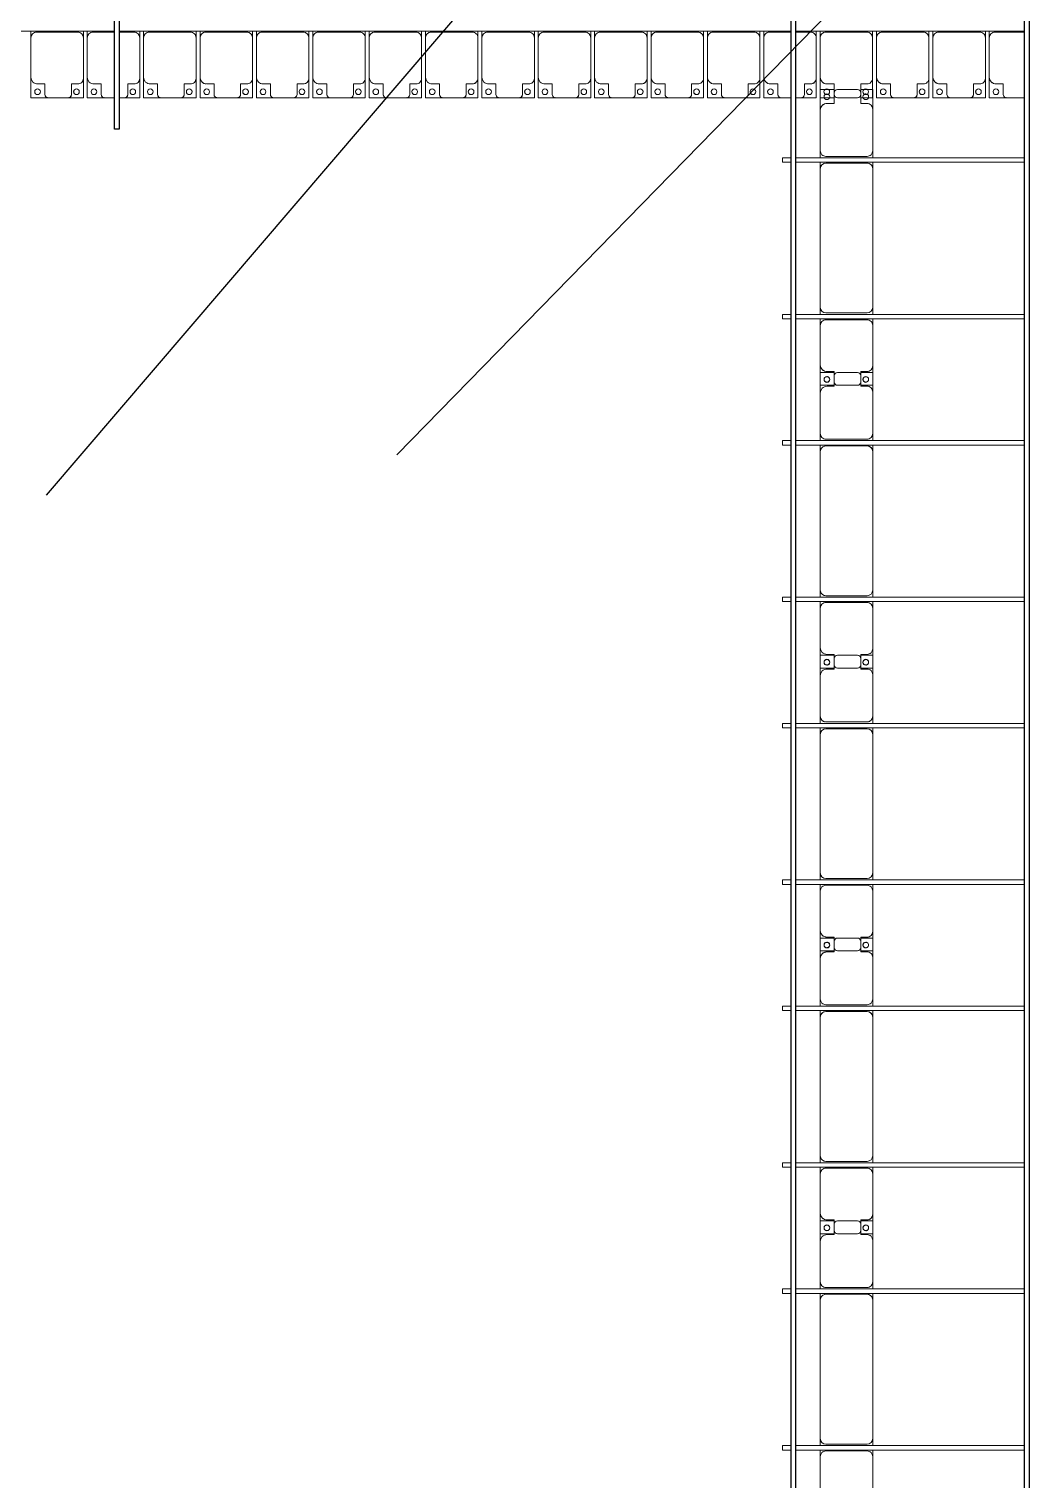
# Model space of a CAD drawing. Header units: millimetres. Extents: x -496478 to -186190, y -204059 to -87354.
# Drawn here: x -337991 to -329140, y -182977 to -170108 of the extents above; entities that cross this region are included whole.
import ezdxf

# ---------------------------------------------------------------- set-up
doc = ezdxf.new("R2010")
doc.units = ezdxf.units.MM
for name, color, linetype, lineweight in [('A-DETL-MBND', 5, 'Continuous', 9), ('A-GENM', 13, 'Continuous', 9), ('S-BEAM', 12, 'Continuous', 9)]:
    doc.layers.add(name, color=color, linetype=linetype, lineweight=lineweight)
doc.layers.add('GC-DAY NEO', color=5, linetype='Continuous')

# ---------------------------------------------------------------- blocks, each defined once
blk = doc.blocks.new('Dải phao đi lại kèm đỡ invester - DẢI PHAO ĐI LẠI-18893-BỐ TRÍ KHUNG KẾT CẤU BÈ PIN 01')
at = {"layer": 'A-DETL-MBND', "color": 8}
for p, q in [((100758, -780), (100758, -722)), ((101173, -730), (100808, -730)), ((101223, -722), (101223, -780)), ((101258, -780), (101258, -722)), ((101500, -730), (101308, -730)), ((101673, -730), (101540, -730)), ((101723, -722), (101723, -780)), ((101758, -780), (101758, -722)), ((102173, -730), (101808, -730)), ((102223, -722), (102223, -780)), ((102258, -780), (102258, -722)), ((102673, -730), (102308, -730)), ((102723, -722), (102723, -780)), ((102758, -780), (102758, -722)), ((103173, -730), (102808, -730)), ((103223, -722), (103223, -780)), ((103258, -780), (103258, -722)), ((103673, -730), (103308, -730)), ((103723, -722), (103723, -780)), ((103758, -780), (103758, -722)), ((104173, -730), (103808, -730)), ((104223, -722), (104223, -780)), ((104258, -780), (104258, -722)), ((104673, -730), (104308, -730)), ((104723, -722), (104723, -780)), ((104758, -780), (104758, -722)), ((105173, -730), (104808, -730)), ((105223, -722), (105223, -780)), ((105258, -780), (105258, -722)), ((105673, -730), (105308, -730)), ((105723, -722), (105723, -780)), ((105758, -780), (105758, -722)), ((106173, -730), (105808, -730)), ((106223, -722), (106223, -780)), ((106258, -780), (106258, -722)), ((106673, -730), (106308, -730)), ((106723, -722), (106723, -780)), ((106758, -780), (106758, -722)), ((107173, -730), (106808, -730)), ((107223, -722), (107223, -780)), ((107258, -780), (107258, -722)), ((107500, -730), (107308, -730)), ((107673, -730), (107540, -730)), ((107723, -722), (107723, -780)), ((107758, -780), (107758, -722)), ((108173, -730), (107808, -730)), ((108223, -722), (108223, -780)), ((108258, -780), (108258, -722)), ((108673, -730), (108308, -730)), ((108723, -722), (108723, -780)), ((108758, -780), (108758, -722)), ((109173, -730), (108808, -730)), ((109223, -722), (109223, -780)), ((109258, -780), (109258, -722)), ((109571, -730), (109308, -730)), ((100758, -780), (100758, -1130)), ((101223, -1140), (101223, -780)), ((101258, -780), (101258, -1130)), ((101723, -1140), (101723, -780)), ((101758, -780), (101758, -1130)), ((102223, -1140), (102223, -780)), ((102258, -780), (102258, -1130)), ((102723, -1140), (102723, -780)), ((102758, -780), (102758, -1130)), ((103223, -1140), (103223, -780)), ((103258, -780), (103258, -1130)), ((103723, -1140), (103723, -780)), ((103758, -780), (103758, -1130)), ((104223, -1140), (104223, -780)), ((104258, -780), (104258, -1130)), ((104723, -1140), (104723, -780)), ((104758, -780), (104758, -1130)), ((105223, -1140), (105223, -780)), ((105258, -780), (105258, -1130)), ((105723, -1140), (105723, -780)), ((105758, -780), (105758, -1130)), ((106223, -1140), (106223, -780)), ((106258, -780), (106258, -1130)), ((106723, -1140), (106723, -780)), ((106758, -780), (106758, -1130)), ((107223, -1140), (107223, -780)), ((107258, -780), (107258, -1130)), ((107723, -1140), (107723, -780)), ((107758, -780), (107758, -1130)), ((108223, -1140), (108223, -780)), ((108258, -780), (108258, -1130)), ((108723, -1140), (108723, -780)), ((108758, -780), (108758, -1130)), ((109223, -1140), (109223, -780)), ((109258, -780), (109258, -1130)), ((100758, -1312), (100758, -1130)), ((101223, -1140), (101223, -1312)), ((101258, -1312), (101258, -1130)), ((101723, -1140), (101723, -1312)), ((101758, -1312), (101758, -1130)), ((102223, -1140), (102223, -1312)), ((102258, -1312), (102258, -1130)), ((102723, -1140), (102723, -1312)), ((102758, -1312), (102758, -1130)), ((103223, -1140), (103223, -1312)), ((103258, -1312), (103258, -1130)), ((103723, -1140), (103723, -1312)), ((103758, -1312), (103758, -1130)), ((104223, -1140), (104223, -1312)), ((104258, -1312), (104258, -1130)), ((104723, -1140), (104723, -1312)), ((104758, -1312), (104758, -1130)), ((105223, -1140), (105223, -1312)), ((105258, -1312), (105258, -1130)), ((105723, -1140), (105723, -1312)), ((105758, -1312), (105758, -1130)), ((106223, -1140), (106223, -1312)), ((106258, -1312), (106258, -1130)), ((106723, -1140), (106723, -1312)), ((106758, -1312), (106758, -1130)), ((107223, -1140), (107223, -1312)), ((107258, -1312), (107258, -1130)), ((107723, -1140), (107723, -1312)), ((107758, -1312), (107758, -1130)), ((108223, -1140), (108223, -1312)), ((108258, -1312), (108258, -1130)), ((108723, -1140), (108723, -1312)), ((108758, -1312), (108758, -1130)), ((109223, -1140), (109223, -1312)), ((109258, -1312), (109258, -1130)), ((100818, -1190), (100882, -1190)), ((100882, -1190), (100882, -1282)), ((101118, -1282), (101118, -1190)), ((101118, -1190), (101173, -1190)), ((101318, -1190), (101382, -1190)), ((101382, -1190), (101382, -1282)), ((101618, -1282), (101618, -1190)), ((101618, -1190), (101673, -1190)), ((101818, -1190), (101882, -1190)), ((101882, -1190), (101882, -1282)), ((102118, -1282), (102118, -1190)), ((102118, -1190), (102173, -1190)), ((102318, -1190), (102382, -1190)), ((102382, -1190), (102382, -1282)), ((102618, -1282), (102618, -1190)), ((102618, -1190), (102673, -1190)), ((102818, -1190), (102882, -1190)), ((102882, -1190), (102882, -1282)), ((103118, -1282), (103118, -1190)), ((103118, -1190), (103173, -1190)), ((103318, -1190), (103382, -1190)), ((103382, -1190), (103382, -1282)), ((103618, -1282), (103618, -1190)), ((103618, -1190), (103673, -1190)), ((103818, -1190), (103882, -1190)), ((103882, -1190), (103882, -1282)), ((104118, -1282), (104118, -1190)), ((104118, -1190), (104173, -1190)), ((104318, -1190), (104382, -1190)), ((104382, -1190), (104382, -1282)), ((104618, -1282), (104618, -1190)), ((104618, -1190), (104673, -1190)), ((104818, -1190), (104882, -1190)), ((104882, -1190), (104882, -1282)), ((105118, -1282), (105118, -1190)), ((105118, -1190), (105173, -1190)), ((105318, -1190), (105382, -1190)), ((105382, -1190), (105382, -1282)), ((105618, -1282), (105618, -1190)), ((105618, -1190), (105673, -1190)), ((105818, -1190), (105882, -1190)), ((105882, -1190), (105882, -1282)), ((106118, -1282), (106118, -1190)), ((106118, -1190), (106173, -1190)), ((106318, -1190), (106382, -1190)), ((106382, -1190), (106382, -1282)), ((106618, -1282), (106618, -1190)), ((106618, -1190), (106673, -1190)), ((106818, -1190), (106882, -1190)), ((106882, -1190), (106882, -1282)), ((107118, -1282), (107118, -1190)), ((107118, -1190), (107173, -1190)), ((107318, -1190), (107382, -1190)), ((107382, -1190), (107382, -1282)), ((107618, -1282), (107618, -1190)), ((107618, -1190), (107673, -1190)), ((107818, -1190), (107882, -1190)), ((107882, -1190), (107882, -1282)), ((108118, -1282), (108118, -1190)), ((108118, -1190), (108173, -1190)), ((108318, -1190), (108382, -1190)), ((108382, -1190), (108382, -1282)), ((108618, -1282), (108618, -1190)), ((108618, -1190), (108673, -1190)), ((108818, -1190), (108882, -1190)), ((108882, -1190), (108882, -1282)), ((109118, -1282), (109118, -1190)), ((109118, -1190), (109173, -1190)), ((109318, -1190), (109382, -1190)), ((109382, -1190), (109382, -1282)), ((100912, -1312), (100758, -1312)), ((100758, -1312), (100912, -1312)), ((100912, -1312), (101088, -1312)), ((101223, -1312), (101088, -1312)), ((101088, -1312), (101223, -1312)), ((101412, -1312), (101258, -1312)), ((101258, -1312), (101412, -1312)), ((101412, -1312), (101500, -1312)), ((101540, -1312), (101588, -1312)), ((101723, -1312), (101588, -1312)), ((101588, -1312), (101723, -1312)), ((101912, -1312), (101758, -1312)), ((101758, -1312), (101912, -1312)), ((101912, -1312), (102088, -1312)), ((102223, -1312), (102088, -1312)), ((102088, -1312), (102223, -1312)), ((102412, -1312), (102258, -1312)), ((102258, -1312), (102412, -1312)), ((102412, -1312), (102588, -1312)), ((102723, -1312), (102588, -1312)), ((102588, -1312), (102723, -1312)), ((102912, -1312), (102758, -1312)), ((102758, -1312), (102912, -1312)), ((102912, -1312), (103088, -1312)), ((103223, -1312), (103088, -1312)), ((103088, -1312), (103223, -1312)), ((103412, -1312), (103258, -1312)), ((103258, -1312), (103412, -1312)), ((103412, -1312), (103588, -1312)), ((103723, -1312), (103588, -1312)), ((103588, -1312), (103723, -1312)), ((103912, -1312), (103758, -1312)), ((103758, -1312), (103912, -1312)), ((103912, -1312), (104088, -1312)), ((104223, -1312), (104088, -1312)), ((104088, -1312), (104223, -1312)), ((104412, -1312), (104258, -1312)), ((104258, -1312), (104412, -1312)), ((104412, -1312), (104588, -1312)), ((104723, -1312), (104588, -1312)), ((104588, -1312), (104723, -1312)), ((104912, -1312), (104758, -1312)), ((104758, -1312), (104912, -1312)), ((104912, -1312), (105088, -1312)), ((105223, -1312), (105088, -1312)), ((105088, -1312), (105223, -1312)), ((105412, -1312), (105258, -1312)), ((105258, -1312), (105412, -1312)), ((105412, -1312), (105588, -1312)), ((105723, -1312), (105588, -1312)), ((105588, -1312), (105723, -1312)), ((105912, -1312), (105758, -1312)), ((105758, -1312), (105912, -1312)), ((105912, -1312), (106088, -1312)), ((106223, -1312), (106088, -1312)), ((106088, -1312), (106223, -1312)), ((106412, -1312), (106258, -1312)), ((106258, -1312), (106412, -1312)), ((106412, -1312), (106588, -1312)), ((106723, -1312), (106588, -1312)), ((106588, -1312), (106723, -1312)), ((106912, -1312), (106758, -1312)), ((106758, -1312), (106912, -1312)), ((106912, -1312), (107088, -1312)), ((107223, -1312), (107088, -1312)), ((107088, -1312), (107223, -1312)), ((107412, -1312), (107258, -1312)), ((107258, -1312), (107412, -1312)), ((107412, -1312), (107500, -1312)), ((107540, -1312), (107588, -1312)), ((107723, -1312), (107588, -1312)), ((107588, -1312), (107723, -1312)), ((107882, -1312), (107758, -1312)), ((107792, -1312), (107840, -1312)), ((107912, -1312), (108088, -1312)), ((108223, -1312), (108118, -1312)), ((108138, -1312), (108187, -1312)), ((108412, -1312), (108258, -1312)), ((108258, -1312), (108412, -1312)), ((108412, -1312), (108588, -1312)), ((108723, -1312), (108588, -1312)), ((108588, -1312), (108723, -1312)), ((108912, -1312), (108758, -1312)), ((108758, -1312), (108912, -1312)), ((108912, -1312), (109088, -1312)), ((109223, -1312), (109088, -1312)), ((109088, -1312), (109223, -1312)), ((109412, -1312), (109258, -1312)), ((109258, -1312), (109412, -1312)), ((109412, -1312), (109571, -1312))]:
    blk.add_line(p, q, dxfattribs=at)
for centre, radius, start, end in [((100808, -780), 50, 90, 180), ((100808, -780), 50, 90, 135), ((101173, -780), 50, 0, 90), ((101173, -780), 50, 45, 90), ((101308, -780), 50, 90, 180), ((101308, -780), 50, 90, 135), ((101673, -780), 50, 0, 90), ((101673, -780), 50, 45, 90), ((101808, -780), 50, 90, 180), ((101808, -780), 50, 90, 135), ((102173, -780), 50, 360, 90), ((102173, -780), 50, 45, 90), ((102308, -780), 50, 90, 180), ((102308, -780), 50, 90, 135), ((102673, -780), 50, 0, 90), ((102673, -780), 50, 45, 90), ((102808, -780), 50, 90, 180), ((102808, -780), 50, 90, 135), ((103173, -780), 50, 0, 90), ((103173, -780), 50, 45, 90), ((103308, -780), 50, 90, 180), ((103308, -780), 50, 90, 135), ((103673, -780), 50, 360, 90), ((103673, -780), 50, 45, 90), ((103808, -780), 50, 90, 180), ((103808, -780), 50, 90, 135), ((104173, -780), 50, 0, 90), ((104173, -780), 50, 45, 90), ((104308, -780), 50, 90, 180), ((104308, -780), 50, 90, 135), ((104673, -780), 50, 360, 90), ((104673, -780), 50, 45, 90), ((104808, -780), 50, 90, 180), ((104808, -780), 50, 90, 135), ((105173, -780), 50, 360, 90), ((105173, -780), 50, 45, 90), ((105308, -780), 50, 90, 180), ((105308, -780), 50, 90, 135), ((105673, -780), 50, 0, 90), ((105673, -780), 50, 45, 90), ((105808, -780), 50, 90, 180), ((105808, -780), 50, 90, 135), ((106173, -780), 50, 360, 90), ((106173, -780), 50, 45, 90), ((106308, -780), 50, 90, 180), ((106308, -780), 50, 90, 135), ((106673, -780), 50, 0, 90), ((106673, -780), 50, 45, 90), ((106808, -780), 50, 90, 180), ((106808, -780), 50, 90, 135), ((107173, -780), 50, 0, 90), ((107173, -780), 50, 45, 90), ((107308, -780), 50, 90, 180), ((107308, -780), 50, 90, 135), ((107673, -780), 50, 360, 90), ((107673, -780), 50, 45, 90), ((107808, -780), 50, 90, 180), ((107808, -780), 50, 90, 135), ((108173, -780), 50, 0, 90), ((108173, -780), 50, 45, 90), ((108308, -780), 50, 90, 180), ((108308, -780), 50, 90, 135), ((108673, -780), 50, 0, 90), ((108673, -780), 50, 45, 90), ((108808, -780), 50, 90, 180), ((108808, -780), 50, 90, 135), ((109173, -780), 50, 360, 90), ((109173, -780), 50, 45, 90), ((109308, -780), 50, 90, 180), ((109308, -780), 50, 90, 135), ((100818, -1130), 60, 180, 270), ((101173, -1140), 50, 270, 0), ((101318, -1130), 60, 180, 270), ((101673, -1140), 50, 270, 0), ((101818, -1130), 60, 180, 270), ((102173, -1140), 50, 270, 0), ((102318, -1130), 60, 180, 270), ((102673, -1140), 50, 270, 0), ((102818, -1130), 60, 180, 270), ((103173, -1140), 50, 270, 360), ((103318, -1130), 60, 180, 270), ((103673, -1140), 50, 270, 0), ((103818, -1130), 60, 180, 270), ((104173, -1140), 50, 270, 0), ((104318, -1130), 60, 180, 270), ((104673, -1140), 50, 270, 360), ((104818, -1130), 60, 180, 270), ((105173, -1140), 50, 270, 0), ((105318, -1130), 60, 180, 270), ((105673, -1140), 50, 270, 0), ((105818, -1130), 60, 180, 270), ((106173, -1140), 50, 270, 360), ((106318, -1130), 60, 180, 270), ((106673, -1140), 50, 270, 0), ((106818, -1130), 60, 180, 270), ((107173, -1140), 50, 270, 0), ((107318, -1130), 60, 180, 270), ((107673, -1140), 50, 270, 360), ((107818, -1130), 60, 180, 270), ((108173, -1140), 50, 270, 0), ((108318, -1130), 60, 180, 270), ((108673, -1140), 50, 270, 0), ((108818, -1130), 60, 180, 270), ((109173, -1140), 50, 270, 0), ((109318, -1130), 60, 180, 270), ((100818, -1130), 60, 225, 270), ((100817, -1259), 25, 90, 270), ((100817, -1259), 25, 165, 180), ((100817, -1259), 25, 270, 90), ((100817, -1259), 25, 270, 285), ((100912, -1282), 30, 180, 270), ((101088, -1282), 30, 270, 360), ((101162, -1259), 25, 90, 270), ((101162, -1259), 25, 165, 270), ((101162, -1259), 25, 270, 90), ((101173, -1140), 50, 270, 315), ((101162, -1259), 25, 360, 15), ((101318, -1130), 60, 225, 270), ((101317, -1259), 25, 90, 270), ((101317, -1259), 25, 165, 180), ((101317, -1259), 25, 270, 90), ((101317, -1259), 25, 270, 285), ((101412, -1282), 30, 180, 270), ((101588, -1282), 30, 270, 360), ((101662, -1259), 25, 90, 270), ((101662, -1259), 25, 165, 270), ((101662, -1259), 25, 270, 90), ((101673, -1140), 50, 270, 315), ((101662, -1259), 25, 360, 15), ((101818, -1130), 60, 225, 270), ((101817, -1259), 25, 90, 270), ((101817, -1259), 25, 165, 180), ((101817, -1259), 25, 270, 90), ((101817, -1259), 25, 270, 285), ((101912, -1282), 30, 180, 270), ((102088, -1282), 30, 270, 360), ((102162, -1259), 25, 90, 270), ((102162, -1259), 25, 165, 270), ((102162, -1259), 25, 270, 90), ((102173, -1140), 50, 270, 315), ((102162, -1259), 25, 360, 15), ((102318, -1130), 60, 225, 265.5545), ((102317, -1259), 25, 90, 270), ((102317, -1259), 25, 165, 180), ((102317, -1259), 25, 270, 90), ((102317, -1259), 25, 270, 285), ((102412, -1282), 30, 180, 270), ((102588, -1282), 30, 270, 0), ((102662, -1259), 25, 90, 270), ((102662, -1259), 25, 165, 270), ((102662, -1259), 25, 270, 90), ((102673, -1140), 50, 270, 315), ((102662, -1259), 25, 0, 15), ((102818, -1130), 60, 225, 270), ((102817, -1259), 25, 90, 270), ((102817, -1259), 25, 165, 180), ((102817, -1259), 25, 270, 90), ((102817, -1259), 25, 270, 285), ((102912, -1282), 30, 180, 270), ((103088, -1282), 30, 270, 360), ((103162, -1259), 25, 90, 270), ((103162, -1259), 25, 165, 270), ((103162, -1259), 25, 270, 90), ((103173, -1140), 50, 270, 315), ((103162, -1259), 25, 360, 15), ((103318, -1130), 60, 225, 270), ((103317, -1259), 25, 90, 270), ((103317, -1259), 25, 165, 180), ((103317, -1259), 25, 270, 90), ((103317, -1259), 25, 270, 285), ((103412, -1282), 30, 180, 270), ((103588, -1282), 30, 270, 0), ((103662, -1259), 25, 90, 270), ((103662, -1259), 25, 165, 270), ((103662, -1259), 25, 270, 90), ((103673, -1140), 50, 270, 315), ((103662, -1259), 25, 0, 15), ((103818, -1130), 60, 225, 270), ((103817, -1259), 25, 90, 270), ((103817, -1259), 25, 165, 180), ((103817, -1259), 25, 270, 90), ((103817, -1259), 25, 270, 285), ((103912, -1282), 30, 180, 270), ((104088, -1282), 30, 270, 0), ((104162, -1259), 25, 90, 270), ((104162, -1259), 25, 165, 270), ((104162, -1259), 25, 270, 90), ((104173, -1140), 50, 270, 315), ((104162, -1259), 25, 360, 15), ((104318, -1130), 60, 225, 270), ((104317, -1259), 25, 90, 270), ((104317, -1259), 25, 165, 180), ((104317, -1259), 25, 270, 90), ((104317, -1259), 25, 270, 285), ((104412, -1282), 30, 180, 270), ((104588, -1282), 30, 270, 360), ((104662, -1259), 25, 90, 270), ((104662, -1259), 25, 165, 270), ((104662, -1259), 25, 270, 90), ((104673, -1140), 50, 270, 315), ((104662, -1259), 25, 360, 15), ((104818, -1130), 60, 225, 270), ((104817, -1259), 25, 90, 270), ((104817, -1259), 25, 165, 180), ((104817, -1259), 25, 270, 90), ((104817, -1259), 25, 270, 285), ((104912, -1282), 30, 180, 270), ((105088, -1282), 30, 270, 0), ((105162, -1259), 25, 90, 270), ((105162, -1259), 25, 165, 270), ((105162, -1259), 25, 270, 90), ((105173, -1140), 50, 270, 315), ((105162, -1259), 25, 0, 15), ((105318, -1130), 60, 225, 270), ((105317, -1259), 25, 90, 270), ((105317, -1259), 25, 165, 180), ((105317, -1259), 25, 270, 90), ((105317, -1259), 25, 270, 285), ((105412, -1282), 30, 180, 270), ((105588, -1282), 30, 270, 0), ((105662, -1259), 25, 90, 270), ((105662, -1259), 25, 165, 270), ((105662, -1259), 25, 270, 90), ((105673, -1140), 50, 270, 315), ((105662, -1259), 25, 0, 15), ((105818, -1130), 60, 225, 270), ((105817, -1259), 25, 90, 270), ((105817, -1259), 25, 165, 180), ((105817, -1259), 25, 270, 90), ((105817, -1259), 25, 270, 285), ((105912, -1282), 30, 180, 270), ((106088, -1282), 30, 270, 0), ((106162, -1259), 25, 90, 270), ((106162, -1259), 25, 165, 270), ((106162, -1259), 25, 270, 90), ((106173, -1140), 50, 270, 315), ((106162, -1259), 25, 0, 15), ((106318, -1130), 60, 225, 270), ((106317, -1259), 25, 90, 270), ((106317, -1259), 25, 165, 180), ((106317, -1259), 25, 270, 90), ((106317, -1259), 25, 270, 285), ((106412, -1282), 30, 180, 270), ((106588, -1282), 30, 270, 360), ((106662, -1259), 25, 90, 270), ((106662, -1259), 25, 165, 270), ((106662, -1259), 25, 270, 90), ((106673, -1140), 50, 270, 315), ((106662, -1259), 25, 360, 15), ((106818, -1130), 60, 225, 270), ((106817, -1259), 25, 90, 270), ((106817, -1259), 25, 165, 180), ((106817, -1259), 25, 270, 90), ((106817, -1259), 25, 270, 285), ((106912, -1282), 30, 180, 270), ((107088, -1282), 30, 270, 0), ((107162, -1259), 25, 90, 270), ((107162, -1259), 25, 165, 270), ((107162, -1259), 25, 270, 90), ((107173, -1140), 50, 270, 315), ((107162, -1259), 25, 0, 15), ((107318, -1130), 60, 225, 270), ((107317, -1259), 25, 90, 270), ((107317, -1259), 25, 165, 180), ((107317, -1259), 25, 270, 90), ((107317, -1259), 25, 270, 285), ((107412, -1282), 30, 180, 270), ((107588, -1282), 30, 270, 0), ((107662, -1259), 25, 90, 270), ((107662, -1259), 25, 165, 270), ((107662, -1259), 25, 270, 90), ((107673, -1140), 50, 270, 315), ((107662, -1259), 25, 0, 15), ((107818, -1130), 60, 225, 270), ((107817, -1259), 25, 90, 270), ((107817, -1259), 25, 270, 90), ((107817, -1259), 25, 270, 285), ((107912, -1282), 30, 180, 270), ((108088, -1282), 30, 270, 360), ((108162, -1259), 25, 90, 270), ((108162, -1259), 25, 255, 270), ((108162, -1259), 25, 270, 90), ((108173, -1140), 50, 270, 315), ((108318, -1130), 60, 225, 270), ((108317, -1259), 25, 90, 270), ((108317, -1259), 25, 165, 180), ((108317, -1259), 25, 270, 90), ((108317, -1259), 25, 270, 285), ((108412, -1282), 30, 180, 270), ((108588, -1282), 30, 270, 0), ((108662, -1259), 25, 90, 270), ((108662, -1259), 25, 165, 270), ((108662, -1259), 25, 270, 90), ((108673, -1140), 50, 270, 315), ((108662, -1259), 25, 0, 15), ((108818, -1130), 60, 225, 270), ((108817, -1259), 25, 90, 270), ((108817, -1259), 25, 165, 180), ((108817, -1259), 25, 270, 90), ((108817, -1259), 25, 270, 285), ((108912, -1282), 30, 180, 270), ((109088, -1282), 30, 270, 360), ((109162, -1259), 25, 90, 270), ((109162, -1259), 25, 165, 270), ((109162, -1259), 25, 270, 90), ((109173, -1140), 50, 270, 315), ((109162, -1259), 25, 0, 15), ((109318, -1130), 60, 225, 270), ((109317, -1259), 25, 90, 270), ((109317, -1259), 25, 165, 180), ((109317, -1259), 25, 270, 90), ((109317, -1259), 25, 270, 285), ((109412, -1282), 30, 180, 270), ((100912, -1282), 30, 195, 270), ((100912, -1282), 30, 255, 270), ((100912, -1282), 30, 255, 270), ((101088, -1282), 30, 270, 345), ((101088, -1282), 30, 270, 285), ((101088, -1282), 30, 270, 285), ((101088, -1282), 30, 315, 330), ((101088, -1282), 30, 315, 330), ((101412, -1282), 30, 195, 270), ((101412, -1282), 30, 255, 270), ((101412, -1282), 30, 255, 270), ((101588, -1282), 30, 270, 345), ((101588, -1282), 30, 270, 285), ((101588, -1282), 30, 270, 285), ((101588, -1282), 30, 315, 330), ((101588, -1282), 30, 315, 330), ((101912, -1282), 30, 195, 270), ((101912, -1282), 30, 255, 270), ((101912, -1282), 30, 255, 270), ((102088, -1282), 30, 270, 345), ((102088, -1282), 30, 270, 285), ((102088, -1282), 30, 270, 285), ((102088, -1282), 30, 315, 330), ((102088, -1282), 30, 315, 330), ((102412, -1282), 30, 195, 270), ((102412, -1282), 30, 255, 270), ((102412, -1282), 30, 255, 270), ((102588, -1282), 30, 270, 345), ((102588, -1282), 30, 270, 285), ((102588, -1282), 30, 270, 285), ((102588, -1282), 30, 315, 330), ((102588, -1282), 30, 315, 330), ((102912, -1282), 30, 195, 270), ((102912, -1282), 30, 255, 270), ((102912, -1282), 30, 255, 270), ((103088, -1282), 30, 270, 342.8252), ((103088, -1282), 30, 270, 285), ((103088, -1282), 30, 270, 285), ((103088, -1282), 30, 315, 330), ((103088, -1282), 30, 315, 330), ((103412, -1282), 30, 195, 270), ((103412, -1282), 30, 255, 270), ((103412, -1282), 30, 255, 270), ((103588, -1282), 30, 270, 345), ((103588, -1282), 30, 270, 285), ((103588, -1282), 30, 270, 285), ((103588, -1282), 30, 315, 330), ((103588, -1282), 30, 315, 330), ((103912, -1282), 30, 195, 270), ((103912, -1282), 30, 255, 270), ((103912, -1282), 30, 255, 270), ((104088, -1282), 30, 270, 345), ((104088, -1282), 30, 270, 285), ((104088, -1282), 30, 270, 285), ((104088, -1282), 30, 315, 330), ((104088, -1282), 30, 315, 330), ((104412, -1282), 30, 195, 270), ((104412, -1282), 30, 255, 270), ((104412, -1282), 30, 255, 270), ((104588, -1282), 30, 270, 345), ((104588, -1282), 30, 270, 285), ((104588, -1282), 30, 270, 285), ((104588, -1282), 30, 315, 330), ((104588, -1282), 30, 315, 330), ((104912, -1282), 30, 195, 270), ((104912, -1282), 30, 255, 270), ((104912, -1282), 30, 255, 270), ((105088, -1282), 30, 270, 345), ((105088, -1282), 30, 270, 285), ((105088, -1282), 30, 270, 285), ((105088, -1282), 30, 315, 330), ((105088, -1282), 30, 315, 330), ((105412, -1282), 30, 195, 270), ((105412, -1282), 30, 255, 270), ((105412, -1282), 30, 255, 270), ((105588, -1282), 30, 270, 345), ((105588, -1282), 30, 270, 285), ((105588, -1282), 30, 270, 285), ((105588, -1282), 30, 315, 330), ((105588, -1282), 30, 315, 330), ((105912, -1282), 30, 195, 270), ((105912, -1282), 30, 255, 270), ((105912, -1282), 30, 255, 270), ((106088, -1282), 30, 270, 345), ((106088, -1282), 30, 270, 285), ((106088, -1282), 30, 270, 285), ((106088, -1282), 30, 315, 330), ((106088, -1282), 30, 315, 330), ((106412, -1282), 30, 195, 270), ((106412, -1282), 30, 255, 270), ((106412, -1282), 30, 255, 270), ((106588, -1282), 30, 270, 345), ((106588, -1282), 30, 270, 285), ((106588, -1282), 30, 270, 285), ((106588, -1282), 30, 315, 330), ((106588, -1282), 30, 315, 330), ((106912, -1282), 30, 195, 270), ((106912, -1282), 30, 255, 270), ((106912, -1282), 30, 255, 270), ((107088, -1282), 30, 270, 345), ((107088, -1282), 30, 270, 285), ((107088, -1282), 30, 270, 285), ((107088, -1282), 30, 315, 330), ((107088, -1282), 30, 315, 330), ((107412, -1282), 30, 195, 270), ((107412, -1282), 30, 255, 270), ((107412, -1282), 30, 255, 270), ((107588, -1282), 30, 270, 345), ((107588, -1282), 30, 270, 285), ((107588, -1282), 30, 270, 285), ((107588, -1282), 30, 315, 330), ((107588, -1282), 30, 315, 330), ((108412, -1282), 30, 195, 270), ((108412, -1282), 30, 255, 270), ((108412, -1282), 30, 255, 270), ((108588, -1282), 30, 270, 345), ((108588, -1282), 30, 270, 285), ((108588, -1282), 30, 270, 285), ((108588, -1282), 30, 315, 330), ((108588, -1282), 30, 315, 330), ((108912, -1282), 30, 195, 270), ((108912, -1282), 30, 255, 270), ((108912, -1282), 30, 255, 270), ((109088, -1282), 30, 270, 345), ((109088, -1282), 30, 270, 285), ((109088, -1282), 30, 270, 285), ((109088, -1282), 30, 315, 330), ((109088, -1282), 30, 315, 330), ((109412, -1282), 30, 195, 270), ((109412, -1282), 30, 255, 270), ((109412, -1282), 30, 255, 270)]:
    blk.add_arc(centre, radius, start, end, dxfattribs=at)
blk = doc.blocks.new('Dầm C52 - Dầm C52-V86-BỐ TRÍ KHUNG KẾT CẤU BÈ PIN 01')
at = {"layer": 'S-BEAM', "color": 1}
for p, q in [((-60682, 20), (-58651, 20)), ((-58611, 20), (-52651, 20)), ((-52611, 20), (-46651, 20))]:
    blk.add_line(p, q, dxfattribs=at)
blk = doc.blocks.new('Dầm C52 - Dầm C52-24761-BỐ TRÍ KHUNG KẾT CẤU BÈ PIN 01')
at = {"layer": 'S-BEAM', "color": 1}
for p, q in [((18440, 20), (20472, 20)), ((20512, 20), (20588, 20)), ((20588, 20), (20588, -20)), ((20472, -20), (18440, -20)), ((20588, -20), (20512, -20))]:
    blk.add_line(p, q, dxfattribs=at)
blk = doc.blocks.new('Dầm C52 - Hộp 40x60-24147-BỐ TRÍ KHUNG KẾT CẤU BÈ PIN 01')
at = {"layer": 'S-BEAM', "color": 3, "lineweight": 25}
for p, q in [((-37857, -20), (-37857, 20)), ((-37857, 20), (37857, 20)), ((37857, -20), (-37857, -20))]:
    blk.add_line(p, q, dxfattribs=at)
blk = doc.blocks.new('Dầm C52 - Hộp 40x60-24824-BỐ TRÍ KHUNG KẾT CẤU BÈ PIN 01')
at = {"layer": 'S-BEAM', "color": 3, "lineweight": 25}
for p, q in [((-47216, 20), (47216, 20)), ((47216, -20), (-47216, -20))]:
    blk.add_line(p, q, dxfattribs=at)
blk = doc.blocks.new('Dai phao do pin - DẢI PHAO ĐỠ PIN-V96-BỐ TRÍ KHUNG KẾT CẤU BÈ PIN 01')
at = {"layer": 'A-DETL-MBND', "color": 8}
for p, q in [((4240, 242), (3890, 242)), ((4240, 242), (4298, 242)), ((4290, -173), (4290, 192)), ((4338, 242), (4400, 242)), ((4350, 192), (4350, -173)), ((5630, 242), (4400, 242)), ((5630, 242), (5688, 242)), ((5680, -173), (5680, 192)), ((5728, 242), (5790, 242)), ((5740, 192), (5740, -173)), ((6150, 242), (5790, 242)), ((6150, 242), (6332, 242)), ((6210, 118), (6210, 182)), ((6218, 242), (6400, 242)), ((6218, 118), (6218, 242)), ((6332, 242), (6332, 118)), ((6340, 182), (6340, 118)), ((6750, 242), (6400, 242)), ((6750, 242), (6808, 242)), ((6800, -173), (6800, 192)), ((6848, 242), (6910, 242)), ((6860, 192), (6860, -173)), ((8140, 242), (6910, 242)), ((8140, 242), (8198, 242)), ((8190, -173), (8190, 192)), ((8238, 242), (8300, 242)), ((8250, 192), (8250, -173)), ((8660, 242), (8300, 242)), ((8660, 242), (8842, 242)), ((8720, 118), (8720, 182)), ((8728, 242), (8910, 242)), ((8728, 118), (8728, 242)), ((8842, 242), (8842, 118)), ((8850, 182), (8850, 118)), ((9260, 242), (8910, 242)), ((9260, 242), (9318, 242)), ((9310, -173), (9310, 192)), ((9358, 242), (9420, 242)), ((9370, 192), (9370, -173)), ((10650, 242), (9420, 242)), ((10650, 242), (10708, 242)), ((10700, -173), (10700, 192)), ((10748, 242), (10810, 242)), ((10760, 192), (10760, -173)), ((11170, 242), (10810, 242)), ((11170, 242), (11352, 242)), ((11230, 118), (11230, 182)), ((11238, 242), (11420, 242)), ((11238, 118), (11238, 242)), ((11352, 242), (11352, 118)), ((11360, 182), (11360, 118)), ((11770, 242), (11420, 242)), ((11770, 242), (11828, 242)), ((11820, -173), (11820, 192)), ((11868, 242), (11930, 242)), ((11880, 192), (11880, -173)), ((13160, 242), (11930, 242)), ((13160, 242), (13218, 242)), ((13210, -173), (13210, 192)), ((13258, 242), (13320, 242)), ((13270, 192), (13270, -173)), ((13680, 242), (13320, 242)), ((13680, 242), (13862, 242)), ((13740, 118), (13740, 182)), ((13748, 242), (13930, 242)), ((13748, 118), (13748, 242)), ((13862, 242), (13862, 118)), ((13870, 182), (13870, 118)), ((14280, 242), (13930, 242)), ((14280, 242), (14338, 242)), ((14330, -173), (14330, 192)), ((14378, 242), (14440, 242)), ((14390, 192), (14390, -173)), ((15670, 242), (14440, 242)), ((15670, 242), (15728, 242)), ((15720, -173), (15720, 192)), ((15768, 242), (15830, 242)), ((15780, 192), (15780, -173)), ((16190, 242), (15830, 242)), ((16190, 242), (16372, 242)), ((16250, 118), (16250, 182)), ((16372, 242), (16372, 118)), ((16372, 166), (16372, 201)), ((6302, 118), (6210, 118)), ((6218, 88), (6218, -88)), ((6340, 118), (6248, 118)), ((6332, -88), (6332, 88)), ((8812, 118), (8720, 118)), ((8728, 88), (8728, -88)), ((8850, 118), (8758, 118)), ((8842, -88), (8842, 88)), ((11322, 118), (11230, 118)), ((11238, 88), (11238, -88)), ((11360, 118), (11268, 118)), ((11352, -88), (11352, 88)), ((13832, 118), (13740, 118)), ((13748, 88), (13748, -88)), ((13870, 118), (13778, 118)), ((13862, -88), (13862, 88)), ((16342, 118), (16250, 118)), ((16372, -88), (16372, 88)), ((6210, -173), (6210, -118)), ((6210, -118), (6302, -118)), ((6218, -223), (6218, -118)), ((6248, -118), (6340, -118)), ((6332, -118), (6332, -223)), ((6340, -118), (6340, -173)), ((8720, -173), (8720, -118)), ((8720, -118), (8812, -118)), ((8728, -223), (8728, -118)), ((8758, -118), (8850, -118)), ((8842, -118), (8842, -223)), ((8850, -118), (8850, -173)), ((11230, -173), (11230, -118)), ((11230, -118), (11322, -118)), ((11238, -223), (11238, -118)), ((11268, -118), (11360, -118)), ((11352, -118), (11352, -223)), ((11360, -118), (11360, -173)), ((13740, -173), (13740, -118)), ((13740, -118), (13832, -118)), ((13748, -223), (13748, -118)), ((13778, -118), (13870, -118)), ((13862, -118), (13862, -223)), ((13870, -118), (13870, -173)), ((16250, -173), (16250, -118)), ((16250, -118), (16342, -118)), ((16372, -118), (16372, -223)), ((3880, -223), (4240, -223)), ((4298, -223), (4240, -223)), ((4400, -223), (4338, -223)), ((4400, -223), (5630, -223)), ((5688, -223), (5630, -223)), ((5790, -223), (5728, -223)), ((5790, -223), (6160, -223)), ((6332, -223), (6160, -223)), ((6390, -223), (6218, -223)), ((6390, -223), (6750, -223)), ((6808, -223), (6750, -223)), ((6910, -223), (6848, -223)), ((6910, -223), (8140, -223)), ((8198, -223), (8140, -223)), ((8300, -223), (8238, -223)), ((8300, -223), (8670, -223)), ((8842, -223), (8670, -223)), ((8900, -223), (8728, -223)), ((8900, -223), (9260, -223)), ((9318, -223), (9260, -223)), ((9420, -223), (9358, -223)), ((9420, -223), (10650, -223)), ((10708, -223), (10650, -223)), ((10810, -223), (10748, -223)), ((10810, -223), (11180, -223)), ((11352, -223), (11180, -223)), ((11410, -223), (11238, -223)), ((11410, -223), (11770, -223)), ((11828, -223), (11770, -223)), ((11930, -223), (11868, -223)), ((11930, -223), (13160, -223)), ((13218, -223), (13160, -223)), ((13320, -223), (13258, -223)), ((13320, -223), (13690, -223)), ((13862, -223), (13690, -223)), ((13920, -223), (13748, -223)), ((13920, -223), (14280, -223)), ((14338, -223), (14280, -223)), ((14440, -223), (14378, -223)), ((14440, -223), (15670, -223)), ((15728, -223), (15670, -223)), ((15830, -223), (15768, -223)), ((15830, -223), (16200, -223)), ((16372, -223), (16200, -223)), ((16372, -180), (16372, -144))]:
    blk.add_line(p, q, dxfattribs=at)
for centre, radius, start, end in [((4240, 192), 50, 360, 90), ((4240, 192), 50, 360, 45), ((4400, 192), 50, 90, 180), ((4400, 192), 50, 105, 180), ((5630, 192), 50, 360, 90), ((5630, 192), 50, 15, 90), ((5790, 192), 50, 90, 180), ((5790, 192), 50, 135, 180), ((6150, 182), 60, 0, 90), ((6150, 182), 60, 0, 45), ((6269, 183), 25, 0, 180), ((6269, 183), 25, 180, 360), ((6271, 183), 25, 0, 180), ((6271, 183), 25, 180, 0), ((6271, 183), 25, 180, 195), ((6400, 182), 60, 90, 180), ((6400, 182), 60, 135, 180), ((6750, 192), 50, 360, 90), ((6750, 192), 50, 360, 45), ((6910, 192), 50, 90, 180), ((6910, 192), 50, 105, 180), ((8140, 192), 50, 360, 90), ((8140, 192), 50, 15, 90), ((8300, 192), 50, 90, 180), ((8300, 192), 50, 135, 180), ((8660, 182), 60, 0, 90), ((8660, 182), 60, 0, 45), ((8779, 183), 25, 360, 180), ((8779, 183), 25, 180, 360), ((8781, 183), 25, 360, 180), ((8781, 183), 25, 180, 0), ((8781, 183), 25, 180, 195), ((8910, 182), 60, 90, 180), ((8910, 182), 60, 135, 180), ((9260, 192), 50, 360, 90), ((9260, 192), 50, 360, 45), ((9420, 192), 50, 90, 180), ((9420, 192), 50, 105, 180), ((10650, 192), 50, 360, 90), ((10650, 192), 50, 15, 90), ((10810, 192), 50, 90, 180), ((10810, 192), 50, 135, 173.745), ((11170, 182), 60, 0, 90), ((11170, 182), 60, 0, 45), ((11289, 183), 25, 0, 180), ((11289, 183), 25, 180, 0), ((11291, 183), 25, 360, 180), ((11291, 183), 25, 180, 360), ((11291, 183), 25, 180, 195), ((11420, 182), 60, 90, 180), ((11420, 182), 60, 135, 180), ((11770, 192), 50, 0, 90), ((11770, 192), 50, 0, 45), ((11930, 192), 50, 90, 180), ((11930, 192), 50, 105, 180), ((13160, 192), 50, 0, 90), ((13160, 192), 50, 15, 90), ((13320, 192), 50, 90, 180), ((13320, 192), 50, 135, 180), ((13680, 182), 60, 0, 90), ((13680, 182), 60, 0, 45), ((13799, 183), 25, 0, 180), ((13799, 183), 25, 180, 360), ((13801, 183), 25, 360, 180), ((13801, 183), 25, 180, 0), ((13801, 183), 25, 180, 195), ((13930, 182), 60, 90, 180), ((13930, 182), 60, 135, 180), ((14280, 192), 50, 360, 90), ((14280, 192), 50, 360, 45), ((14440, 192), 50, 90, 180), ((14440, 192), 50, 105, 180), ((15670, 192), 50, 0, 90), ((15670, 192), 50, 15, 90), ((15830, 192), 50, 90, 180), ((15830, 192), 50, 135, 180), ((16190, 182), 60, 360, 90), ((16190, 182), 60, 360, 45), ((16309, 183), 25, 0, 180), ((16309, 183), 25, 180, 360), ((6248, 88), 30, 90, 180), ((6302, 88), 30, 360, 90), ((8758, 88), 30, 90, 180), ((8812, 88), 30, 360, 90), ((11268, 88), 30, 90, 180), ((11322, 88), 30, 0, 90), ((13778, 88), 30, 90, 180), ((13832, 88), 30, 0, 90), ((16342, 88), 30, 360, 90), ((6248, -88), 30, 180, 270), ((6302, -88), 30, 270, 360), ((8758, -88), 30, 180, 270), ((8812, -88), 30, 270, 360), ((11268, -88), 30, 180, 270), ((11322, -88), 30, 270, 0), ((13778, -88), 30, 180, 270), ((13832, -88), 30, 270, 360), ((16342, -88), 30, 270, 0), ((4240, -173), 50, 270, 360), ((4240, -173), 50, 315, 360), ((4400, -173), 50, 180, 270), ((4400, -173), 50, 180, 270), ((5630, -173), 50, 270, 360), ((5630, -173), 50, 285, 360), ((5790, -173), 50, 180, 270), ((5790, -173), 50, 180, 225), ((6160, -173), 50, 270, 360), ((6160, -173), 50, 315, 360), ((6269, -162), 25, 0, 180), ((6269, -162), 25, 180, 0), ((6271, -162), 25, 0, 180), ((6271, -162), 25, 120, 180), ((6271, -162), 25, 180, 360), ((6271, -162), 25, 75, 105), ((6269, -162), 25, 75, 90), ((6269, -162), 25, 30, 45), ((6269, -162), 25, 0, 15), ((6390, -173), 50, 180, 270), ((6390, -173), 50, 180, 225), ((6750, -173), 50, 270, 360), ((6750, -173), 50, 315, 360), ((6910, -173), 50, 180, 270), ((6910, -173), 50, 180, 270), ((8140, -173), 50, 270, 360), ((8140, -173), 50, 285, 360), ((8300, -173), 50, 180, 270), ((8300, -173), 50, 180, 225), ((8670, -173), 50, 270, 0), ((8670, -173), 50, 315, 360), ((8779, -162), 25, 0, 180), ((8779, -162), 25, 180, 0), ((8781, -162), 25, 0, 180), ((8781, -162), 25, 120, 180), ((8781, -162), 25, 180, 0), ((8781, -162), 25, 75, 105), ((8779, -162), 25, 75, 90), ((8779, -162), 25, 30, 45), ((8779, -162), 25, 0, 15), ((8900, -173), 50, 180, 270), ((8900, -173), 50, 180, 225), ((9260, -173), 50, 270, 360), ((9260, -173), 50, 315, 360), ((9420, -173), 50, 180, 270), ((9420, -173), 50, 180, 270), ((10650, -173), 50, 270, 360), ((10650, -173), 50, 285, 360), ((10810, -173), 50, 180, 270), ((10810, -173), 50, 186.2112, 225), ((11180, -173), 50, 270, 360), ((11180, -173), 50, 315, 360), ((11289, -162), 25, 0, 180), ((11289, -162), 25, 180, 0), ((11291, -162), 25, 360, 180), ((11291, -162), 25, 120, 180), ((11291, -162), 25, 180, 360), ((11291, -162), 25, 75, 105), ((11289, -162), 25, 75, 90), ((11289, -162), 25, 30, 45), ((11289, -162), 25, 0, 15), ((11410, -173), 50, 180, 270), ((11410, -173), 50, 180, 225), ((11770, -173), 50, 270, 360), ((11770, -173), 50, 315, 360), ((11930, -173), 50, 180, 270), ((11930, -173), 50, 180, 270), ((13160, -173), 50, 270, 0), ((13160, -173), 50, 285, 360), ((13320, -173), 50, 180, 270), ((13320, -173), 50, 180, 225), ((13690, -173), 50, 270, 0), ((13690, -173), 50, 315, 0), ((13799, -162), 25, 0, 180), ((13799, -162), 25, 180, 0), ((13801, -162), 25, 360, 180), ((13801, -162), 25, 120, 180), ((13801, -162), 25, 180, 360), ((13801, -162), 25, 75, 105), ((13799, -162), 25, 75, 90), ((13799, -162), 25, 30, 45), ((13799, -162), 25, 360, 15), ((13920, -173), 50, 180, 270), ((13920, -173), 50, 180, 225), ((14280, -173), 50, 270, 0), ((14280, -173), 50, 315, 360), ((14440, -173), 50, 180, 270), ((14440, -173), 50, 180, 270), ((15670, -173), 50, 270, 0), ((15670, -173), 50, 285, 360), ((15830, -173), 50, 180, 270), ((15830, -173), 50, 180, 225), ((16200, -173), 50, 270, 360), ((16200, -173), 50, 315, 360), ((16309, -162), 25, 0, 180), ((16309, -162), 25, 180, 360), ((16309, -162), 25, 30, 45), ((16309, -162), 25, 0, 15)]:
    blk.add_arc(centre, radius, start, end, dxfattribs=at)
blk = doc.blocks.new('HOBANMONG_BEPIN 1_rvt-1-BỐ TRÍ KHUNG KẾT CẤU BÈ PIN 01')
at = {"layer": 'A-GENM', "lineweight": 9}
for name, p, rotation in [('Dải phao đi lại kèm đỡ invester - DẢI PHAO ĐI LẠI-18893-BỐ TRÍ KHUNG KẾT CẤU BÈ PIN 01', (-438732, -169407), 0.0007586099545854), ('Dai phao do pin - DẢI PHAO ĐỠ PIN-V96-BỐ TRÍ KHUNG KẾT CẤU BÈ PIN 01', (-330731, -187018), 90.00075860989342)]:
    blk.add_blockref(name, p, dxfattribs=dict(at, rotation=rotation))
at = {"layer": 'S-BEAM', "lineweight": 9}
for name, p, rotation in [('Dầm C52 - Hộp 40x60-24147-BỐ TRÍ KHUNG KẾT CẤU BÈ PIN 01', (-337212, -133140), 90.00075860989166), ('Dầm C52 - Hộp 40x60-24824-BỐ TRÍ KHUNG KẾT CẤU BÈ PIN 01', (-331212, -142498), 90.00075860989166), ('Dầm C52 - Hộp 40x60-24824-BỐ TRÍ KHUNG KẾT CẤU BÈ PIN 01', (-329141, -142498), 90.00075860989166), ('Dầm C52 - Dầm C52-V86-BỐ TRÍ KHUNG KẾT CẤU BÈ PIN 01', (-389843, -170108), 180.0007586094741), ('Dầm C52 - Dầm C52-24761-BỐ TRÍ KHUNG KẾT CẤU BÈ PIN 01', (-310720, -171270), 180.0007586094741), ('Dầm C52 - Dầm C52-24761-BỐ TRÍ KHUNG KẾT CẤU BÈ PIN 01', (-310720, -172660), 180.0007586094741), ('Dầm C52 - Dầm C52-24761-BỐ TRÍ KHUNG KẾT CẤU BÈ PIN 01', (-310720, -173780), 180.0007586094741), ('Dầm C52 - Dầm C52-24761-BỐ TRÍ KHUNG KẾT CẤU BÈ PIN 01', (-310720, -175170), 180.0007586094741), ('Dầm C52 - Dầm C52-24761-BỐ TRÍ KHUNG KẾT CẤU BÈ PIN 01', (-310720, -176290), 180.0007586094741), ('Dầm C52 - Dầm C52-24761-BỐ TRÍ KHUNG KẾT CẤU BÈ PIN 01', (-310720, -177680), 180.0007586094741), ('Dầm C52 - Dầm C52-24761-BỐ TRÍ KHUNG KẾT CẤU BÈ PIN 01', (-310720, -178800), 180.0007586094741), ('Dầm C52 - Dầm C52-24761-BỐ TRÍ KHUNG KẾT CẤU BÈ PIN 01', (-310720, -180190), 180.0007586094741), ('Dầm C52 - Dầm C52-24761-BỐ TRÍ KHUNG KẾT CẤU BÈ PIN 01', (-310720, -181310), 180.0007586094741), ('Dầm C52 - Dầm C52-24761-BỐ TRÍ KHUNG KẾT CẤU BÈ PIN 01', (-310720, -182700), 180.0007586094741)]:
    blk.add_blockref(name, p, dxfattribs=dict(at, rotation=rotation))

msp = doc.modelspace()

# ---------------------------------------------------------------- linework, layer by layer
at = {"layer": 'GC-DAY NEO'}
for p, q in [((-332640, -168165), (-337839, -174245)), ((-329140, -168165), (-334730, -173887))]:
    msp.add_line(p, q, dxfattribs=at)

# ---------------------------------------------------------------- block references
at = {"lineweight": 5}
msp.add_blockref('HOBANMONG_BEPIN 1_rvt-1-BỐ TRÍ KHUNG KẾT CẤU BÈ PIN 01', (0, 0), dxfattribs=at)

doc.saveas('drawing.dxf')
